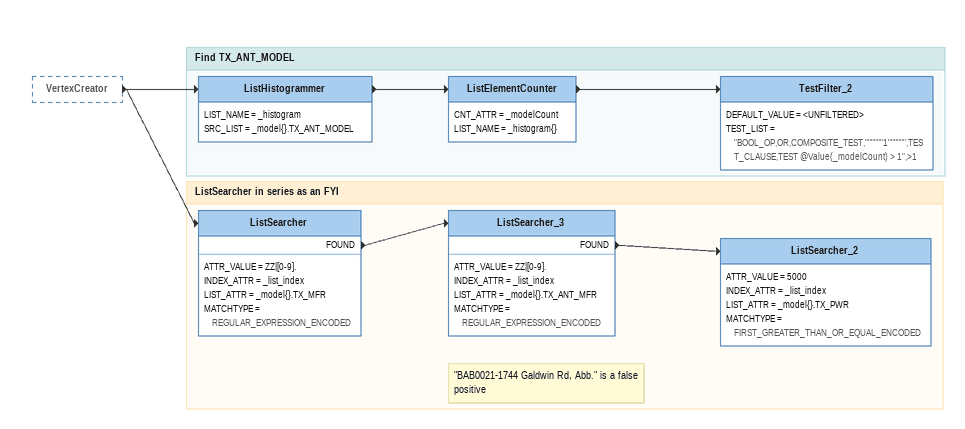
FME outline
VertexCreator [outside]
    -> ListHistogrammer
    -> ListSearcher

Bookmark: Find TX_ANT_MODEL
ListHistogrammer
    LIST_NAME = _histogram
    SRC_LIST = _model{}.TX_ANT_MODEL
    -> ListElementCounter
ListElementCounter
    CNT_ATTR = _modelCount
    LIST_NAME = _histogram{}
    -> TestFilter_2
TestFilter_2
    DEFAULT_VALUE = <UNFILTERED>
    TEST_LIST = "BOOL_OP,OR,COMPOSITE_TEST,""""""1"""""",TEST_CLAUSE,TEST @Value(_modelCount) > 1",>1

Bookmark: ListSearcher in series as an FYI
ListSearcher
    ATTR_VALUE = ZZ|[0-9].
    INDEX_ATTR = _list_index
    LIST_ATTR = _model{}.TX_MFR
    MATCHTYPE = REGULAR_EXPRESSION_ENCODED
    FOUND -> ListSearcher_3
Note: "BAB0021-1744 Galdwin Rd, Abb." is a false positive
ListSearcher_3
    ATTR_VALUE = ZZ|[0-9].
    INDEX_ATTR = _list_index
    LIST_ATTR = _model{}.TX_ANT_MFR
    MATCHTYPE = REGULAR_EXPRESSION_ENCODED
    FOUND -> ListSearcher_2
ListSearcher_2
    ATTR_VALUE = 5000
    INDEX_ATTR = _list_index
    LIST_ATTR = _model{}.TX_PWR
    MATCHTYPE = FIRST_GREATER_THAN_OR_EQUAL_ENCODED
